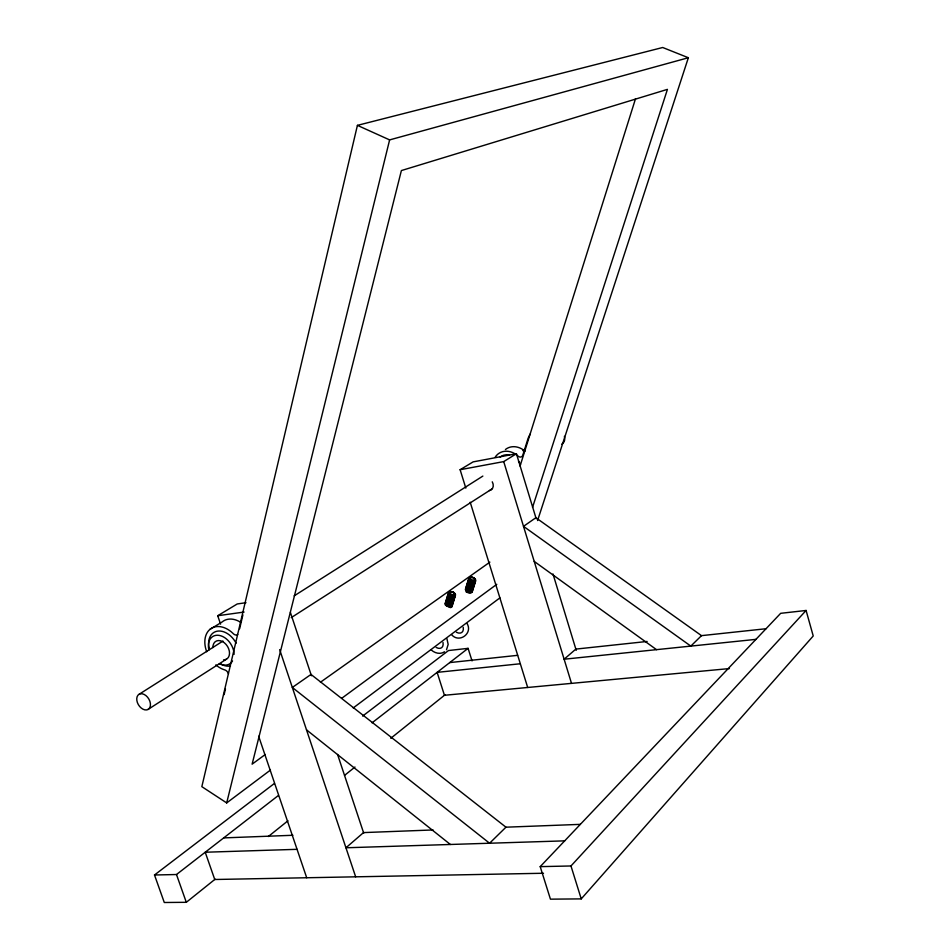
<?xml version="1.0" encoding="UTF-8"?>
<svg xmlns="http://www.w3.org/2000/svg" width="950" height="950" viewBox="0 0 950 950"><rect width="100%" height="100%" fill="white"/><g stroke="black" fill="none" stroke-linecap="round" stroke-linejoin="round"><path stroke-width="1.43" d="M537.581 520.553L688.358 57.736L662.696 47.5L357.414 125.364L201.839 786.659L226.694 802.916L270.453 770.07M224.117 694.652L225.459 688.928M239.614 628.805L242.891 614.923M226.694 802.916L389.619 139.899L688.358 57.736M450.193 592.847A2.529 1.437 25.2 0 0 449.801 593.038L449.516 591.66L448.923 591.945L449.801 593.038A2.529 1.235 9.6 0 0 450.68 594.854A2.529 1.235 9.6 0 0 454.1 594.854A2.529 1.437 25.2 0 0 453.376 592.527A2.529 1.437 25.2 0 0 450.11 592.016L448.923 591.945M470.523 578.396A2.482 1.377 25.4 0 0 470.131 578.574L470.452 577.576L469.264 577.505L470.131 578.574A2.482 1.188 9.9 0 0 471.034 580.343A2.482 1.188 9.9 0 0 474.383 580.343A2.482 1.377 25.4 0 0 473.646 578.087A2.482 1.377 25.4 0 0 470.452 577.576L469.264 577.505M520.066 466.058L635.538 98.669M532.534 507.407L667.434 89.371L401.387 170.561L252.118 764.168L265.24 754.514M446.524 649.717L448.162 644.421L446.928 638.709M581.234 898.89L813.224 635.977L806.087 610.47L780.663 613.32L540.206 866.637L550.442 899.163L581.234 898.89L570.974 865.972L806.087 610.47M505.958 827.189L489.582 843.232L292.327 687.456L311.006 674.441L505.958 827.189L580.343 824.363M701.504 635.645L690.828 646.107L523.509 526.347L535.883 517.726L701.504 635.645L766.021 628.734M274.443 783.429L154.506 874.998L164.291 902.5L186.307 902.31L215.187 879.142M268.327 836.523L287.969 820.776M344.577 775.366L354.979 767.03M390.782 738.304L445.087 694.759M154.506 874.998L176.486 874.523L278.374 795.494M372.056 722.831L468.089 648.351L472.043 660.903M362.627 716.086L448.471 650.548L468.089 648.351M353.234 707.94L499.878 597.883M341.632 698.369L496.791 584.309M320.435 682.231L489.867 562.139M147.939 709.496A8.811 5.938 58.3 0 0 146.027 695.673A8.811 5.938 58.3 0 0 136.836 700.352A8.811 5.938 58.3 0 0 147.939 709.496L226.444 659.169M291.246 617.619L491.886 489.001M139.234 694.201L222.953 641.06M294.179 595.852L482.861 476.081M522.856 450.704L525.35 449.113M465.821 488.098L460.121 469.716L503.714 461.605L516.42 453.732L536.204 518.795M209.902 629.411L222.158 621.941A23.524 16.779 58.3 0 1 240.291 622.06M220.578 624.138L217.716 615.731L237.251 603.962L245.991 602.704M460.121 469.716L473.124 461.878L516.42 453.732M444.541 651.783C440.42 654.669 434.791 653.232 431.324 649.99M217.716 615.731L244.091 612.049M449.73 662.589L517.607 655.334M647.128 641.464L575.842 649.099L564.122 659.217L755.939 639.362M520.327 663.753L437.131 672.363L444.434 695.281L729.422 668.574M223.713 837.9L292.897 835.276M433.069 829.956L363.529 832.592L345.954 847.78L564.68 840.857M297.053 849.324L205.224 852.233L214.748 879.498L543.519 873.252M540.206 866.637L570.974 865.972M456.356 632.237C460.702 634.624 464.17 632.154 463.208 627.273M436.133 647.437C440.539 649.907 443.994 647.425 443.009 642.473M357.414 125.364L389.619 139.899M534.221 561.403L656.521 649.658M451.701 634.79C459.206 643.518 473.1 633.377 467.079 623.568M306.506 729.849L450.371 844.479M176.486 874.523L186.307 902.31M258.649 736.238L306.707 877.752M279.68 649.634L355.656 876.814M290.427 612.512L311.434 675.747M337.571 754.443L363.707 833.138M470.202 502.241L527.689 687.479M552.983 573.966L576.222 650.346M503.714 461.605L571.508 683.371M470.131 578.574L469.846 577.232A3.705 2.019 22.7 0 1 474.466 578.419A3.705 2.019 22.7 0 1 475.249 581.412A3.705 1.829 12.3 0 1 470.262 581.269A3.705 1.829 12.3 0 1 468.956 578.514A3.705 2.019 22.7 0 1 469.537 578.241M449.801 593.038L449.516 591.66A3.776 2.102 22.5 0 1 454.231 592.859A3.776 2.102 22.5 0 1 454.991 595.947A3.776 1.9 12 0 1 449.884 595.816A3.776 1.9 12 0 1 448.614 592.966A3.776 2.102 22.5 0 1 449.968 592.551M471.699 590.449A3.277 1.722 17.5 0 1 469.3 592.562A3.277 1.722 17.5 0 1 465.892 589.534M451.915 604.758A3.337 1.793 17.2 0 1 449.409 606.955A3.337 1.793 17.2 0 1 445.978 603.844M530.361 433.889A7.861 2.529 -62.8 0 0 527.784 439.316L522.773 455.264A3.479 2.897 57.9 0 1 518.106 456.154L517.679 455.762A18.442 15.224 57.6 0 0 495.271 457.033M500.187 457.045A14.713 12.148 57.6 0 1 509.473 455.098M518.498 461.225A14.713 12.148 57.6 0 1 520.446 464.562M505.424 449.516A18.311 15.164 57.6 0 1 525.029 451.179M212.895 647.591A10.414 7.362 58.3 0 1 220.234 640.716A10.414 7.362 58.3 0 1 229.354 651.213A10.414 7.362 58.3 0 1 223.571 659.87M232.536 660.974A16.102 11.388 58.3 0 1 219.331 663.623M208.929 649.99A16.102 11.388 58.3 0 1 219.201 635.396A16.102 11.388 58.3 0 1 234.104 654.324M228.451 674.001A4.429 3.111 57.7 0 0 224.829 669.94L224.236 669.75A23.75 16.815 58.3 0 1 215.84 664.881M237.737 634.493A4.489 3.206 58.5 0 1 233.308 633.686L232.774 633.163A23.75 16.815 58.3 0 0 210.674 628.805A23.75 16.815 58.3 0 0 206.708 651.748M230.47 665.986A18.953 13.419 58.3 0 1 220.21 663.67M209.261 648.387A18.953 13.419 58.3 0 1 217.111 631.204A18.953 13.419 58.3 0 1 236.123 643.209M453.791 595.876A2.529 1.235 9.6 0 1 450.965 596.077A2.529 1.235 9.6 0 1 449.136 594.629M451.879 602.704A2.529 1.437 25.2 0 1 451.618 602.989A2.518 1.247 9.5 0 1 449.113 603.274A2.518 1.247 9.5 0 1 447.058 602.074M452.628 601.896A3.764 2.114 22.5 0 1 452.497 604.081A3.764 1.912 12 0 1 447.414 603.962A3.764 1.912 12 0 1 446.144 601.089M447.046 599.794A3.764 2.114 22.5 0 0 446.452 600.079A3.764 1.912 12 0 0 447.723 602.941A3.764 1.912 12 0 0 452.806 603.072A3.764 2.114 22.5 0 0 452.936 600.875M446.666 602.751A2.518 1.247 9.5 0 0 448.483 604.212A2.518 1.247 9.5 0 0 451.309 603.998A2.518 1.437 25.2 0 0 451.571 603.713M454.801 594.783A3.776 2.102 22.5 0 1 454.67 596.968A3.776 1.9 12 0 1 449.576 596.837A3.776 1.9 12 0 1 448.305 593.987A3.776 2.102 22.5 0 1 448.899 593.702M451.701 604.924A3.764 2.114 22.5 0 1 451.571 607.121A3.764 1.924 12 0 1 450.193 607.608M446.12 602.822A3.764 2.114 22.5 0 0 445.526 603.107A3.764 1.912 12 0 0 446.797 605.981A3.764 1.912 12 0 0 451.879 606.1A3.764 2.114 22.5 0 0 452.01 603.915M452.188 601.694A2.529 1.437 25.2 0 1 451.927 601.979A2.518 1.247 9.5 0 1 449.421 602.264A2.518 1.247 9.5 0 1 447.367 601.065M450.953 605.744A2.518 1.449 25.3 0 1 450.692 606.029A2.518 1.247 9.5 0 1 447.866 606.242A2.518 1.247 9.5 0 1 446.049 604.782M446.761 599.058A3.764 1.912 12 0 0 448.032 601.932A3.764 1.912 12 0 0 453.114 602.051A3.776 2.114 22.5 0 0 453.245 599.866M453.874 597.835A3.776 2.102 22.5 0 1 453.744 600.02A3.776 1.912 12 0 1 448.649 599.889A3.776 1.912 12 0 1 447.379 597.028A3.776 2.114 22.5 0 1 447.973 596.742M452.865 598.928A2.529 1.235 9.5 0 1 450.348 599.212A2.529 1.235 9.5 0 1 448.293 598.013M452.544 599.949A2.529 1.235 9.5 0 1 450.039 600.234A2.529 1.235 9.5 0 1 447.984 599.034M454.183 596.826A3.776 2.102 22.5 0 1 454.053 598.999A3.776 1.912 12 0 1 448.958 598.88A3.776 1.912 12 0 1 447.688 596.018M448.59 594.712A3.776 2.102 22.5 0 0 447.996 594.997A3.776 1.9 12 0 0 449.267 597.859A3.776 1.9 12 0 0 454.361 597.989A3.776 2.102 22.5 0 0 454.492 595.804M447.664 597.764A3.776 2.114 22.5 0 0 447.07 598.049A3.764 1.912 12 0 0 448.341 600.911A3.764 1.912 12 0 0 453.435 601.041A3.776 2.114 22.5 0 0 453.566 598.856M452.236 600.958A2.518 1.235 9.5 0 1 449.73 601.243A2.518 1.235 9.5 0 1 447.676 600.056M453.079 597.099A2.529 1.235 9.6 0 1 450.348 597.004A2.529 1.235 9.6 0 1 448.827 595.65M453.851 596.244A2.529 1.437 25.2 0 1 453.744 596.612M446.358 603.773A2.518 1.247 9.5 0 0 448.174 605.221A2.518 1.247 9.5 0 0 451.001 605.019A2.518 1.437 25.2 0 0 451.262 604.734M452.77 598.12A2.529 1.235 9.5 0 1 450.348 598.12M449.742 597.918A2.529 1.235 9.5 0 1 448.614 596.351M445.835 602.098A3.764 1.912 12 0 0 447.106 604.972A3.764 1.912 12 0 0 452.188 605.091A3.764 2.114 22.5 0 0 452.651 603.535M473.682 581.543A2.482 1.188 9.9 0 0 474.074 581.352A2.482 1.377 25.4 0 0 474.418 580.723M472.577 581.709A2.482 1.188 9.9 0 1 469.49 580.141M472.851 587.314A3.693 2.031 22.8 0 1 472.756 589.428A3.693 1.841 12.3 0 1 467.78 589.297A3.693 1.841 12.3 0 1 466.486 586.518A3.693 2.031 22.8 0 1 467.056 586.245M466.794 585.521A3.693 1.841 12.3 0 0 468.089 588.299A3.693 1.841 12.3 0 0 473.064 588.43A3.705 2.031 22.8 0 0 473.48 586.922M471.497 588.561A2.47 1.199 9.9 0 1 469.134 588.561M468.54 588.359A2.47 1.199 9.9 0 1 467.412 586.851M471.188 589.558A2.47 1.199 9.9 0 1 468.825 589.558A2.47 1.199 9.9 0 1 467.091 588.477M475.024 580.308A3.705 2.019 22.7 0 1 474.941 582.421A3.705 1.829 12.3 0 1 469.953 582.279A3.705 1.829 12.3 0 1 468.647 579.512M472.542 588.311A3.693 2.031 22.8 0 1 472.447 590.425A3.693 1.841 12.3 0 1 467.471 590.294A3.693 1.841 12.3 0 1 466.177 587.516A3.693 2.031 22.8 0 1 466.747 587.242M467.673 584.25A3.705 2.031 22.8 0 0 467.103 584.523A3.693 1.841 12.3 0 0 468.397 587.302A3.693 1.841 12.3 0 0 473.373 587.433A3.705 2.031 22.8 0 0 473.468 585.307M471.912 590.306A3.693 2.031 22.8 0 1 471.817 592.432A3.693 1.841 12.3 0 1 467.721 592.622M467.186 588.121A3.693 2.031 22.8 0 0 465.868 588.513A3.693 1.841 12.3 0 0 467.162 591.292A3.693 1.841 12.3 0 0 472.138 591.434A3.693 2.031 22.8 0 0 472.221 589.309M466.854 592.289A3.693 1.841 12.3 0 1 466.106 591.874M470.963 591.363A2.47 1.199 9.9 0 1 468.516 591.624A2.47 1.199 9.9 0 1 466.474 590.472M467.721 582.516A3.705 1.841 12.3 0 0 469.027 585.295A3.705 1.841 12.3 0 0 474.003 585.426A3.705 2.031 22.7 0 0 474.418 583.929M471.01 584.678A2.482 1.188 9.9 0 1 468.564 583.146M472.435 585.556A2.482 1.188 9.9 0 0 472.827 585.366A2.482 1.389 25.4 0 0 473.171 584.737M471.924 585.687A2.482 1.188 9.9 0 1 469.478 585.354A2.482 1.188 9.9 0 1 468.255 584.143M474.406 582.314A3.705 2.031 22.7 0 1 474.311 584.428A3.705 1.829 12.3 0 1 469.336 584.286A3.705 1.829 12.3 0 1 468.029 581.519A3.705 2.031 22.7 0 1 468.611 581.246M468.92 580.248A3.705 2.031 22.7 0 0 468.338 580.521A3.705 1.829 12.3 0 0 469.644 583.288A3.705 1.829 12.3 0 0 474.62 583.419A3.705 2.031 22.7 0 0 474.715 581.305M467.982 583.253A3.705 2.031 22.8 0 0 467.412 583.526A3.705 1.841 12.3 0 0 468.718 586.293A3.705 1.841 12.3 0 0 473.694 586.435A3.705 2.031 22.8 0 0 473.777 584.309M471.616 586.684A2.482 1.188 9.9 0 1 470.392 586.684M469.751 586.554A2.482 1.188 9.9 0 1 468.267 585.794M473.801 582.73A2.482 1.377 25.4 0 1 473.694 583.086M472.863 582.671A2.482 1.188 9.9 0 1 470.404 582.35A2.482 1.188 9.9 0 1 469.181 581.139M474.109 581.732A2.482 1.377 25.4 0 1 473.753 582.35M471.806 587.563A2.47 1.199 9.9 0 1 468.849 587.361A2.47 1.199 9.9 0 1 467.721 585.853M472.863 585.734A2.482 1.389 25.5 0 1 472.506 586.364M471.271 590.366A2.47 1.199 9.9 0 1 467.923 590.354A2.47 1.199 9.9 0 1 467.044 588.584M471.96 583.716A2.482 1.188 9.9 0 1 468.872 582.148M564.419 436.311A7.695 6.508 57.4 0 1 561.676 444.256M492.266 481.828A6.614 5.403 57.6 0 1 489.392 490.604M450.431 593.75A2.506 1.33 17.1 0 0 454.516 594.071A2.506 1.33 17.1 0 0 451.606 591.719A2.506 1.33 17.1 0 0 450.431 593.75M470.784 579.251A2.458 1.283 17.4 0 0 474.786 579.583A2.458 1.283 17.4 0 0 471.901 577.291A2.458 1.283 17.4 0 0 470.784 579.251"/></g></svg>
